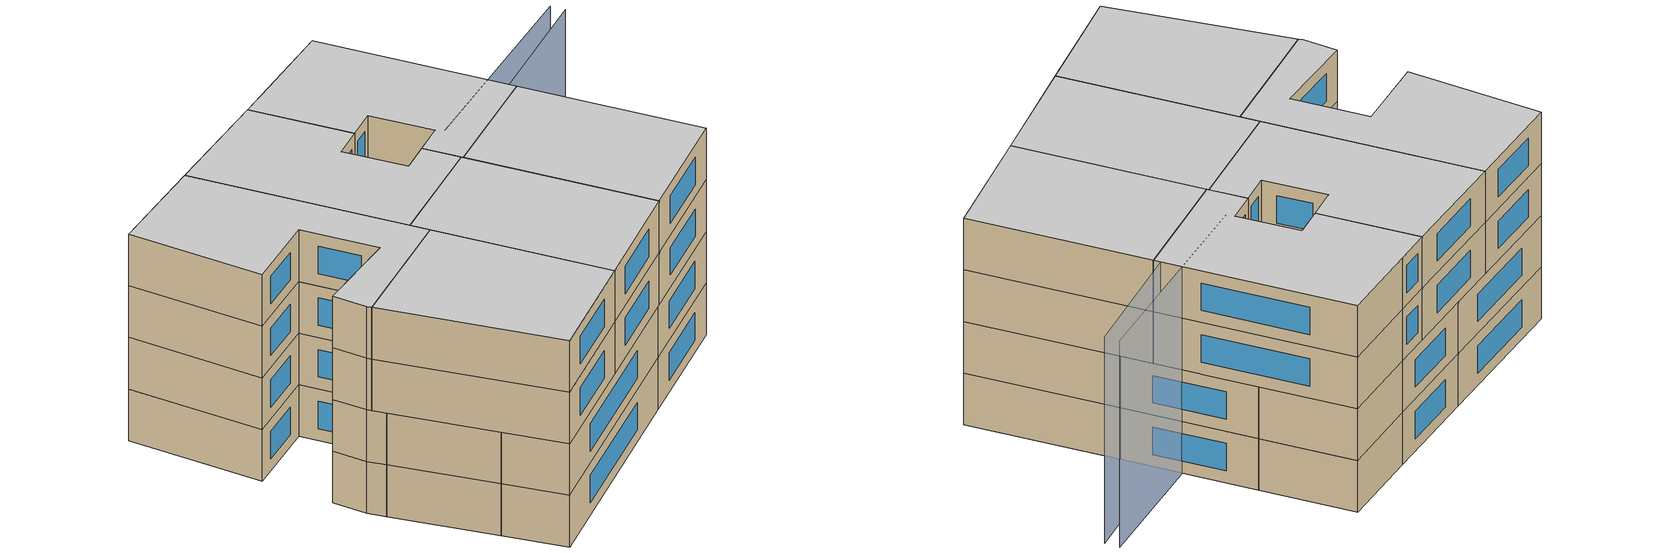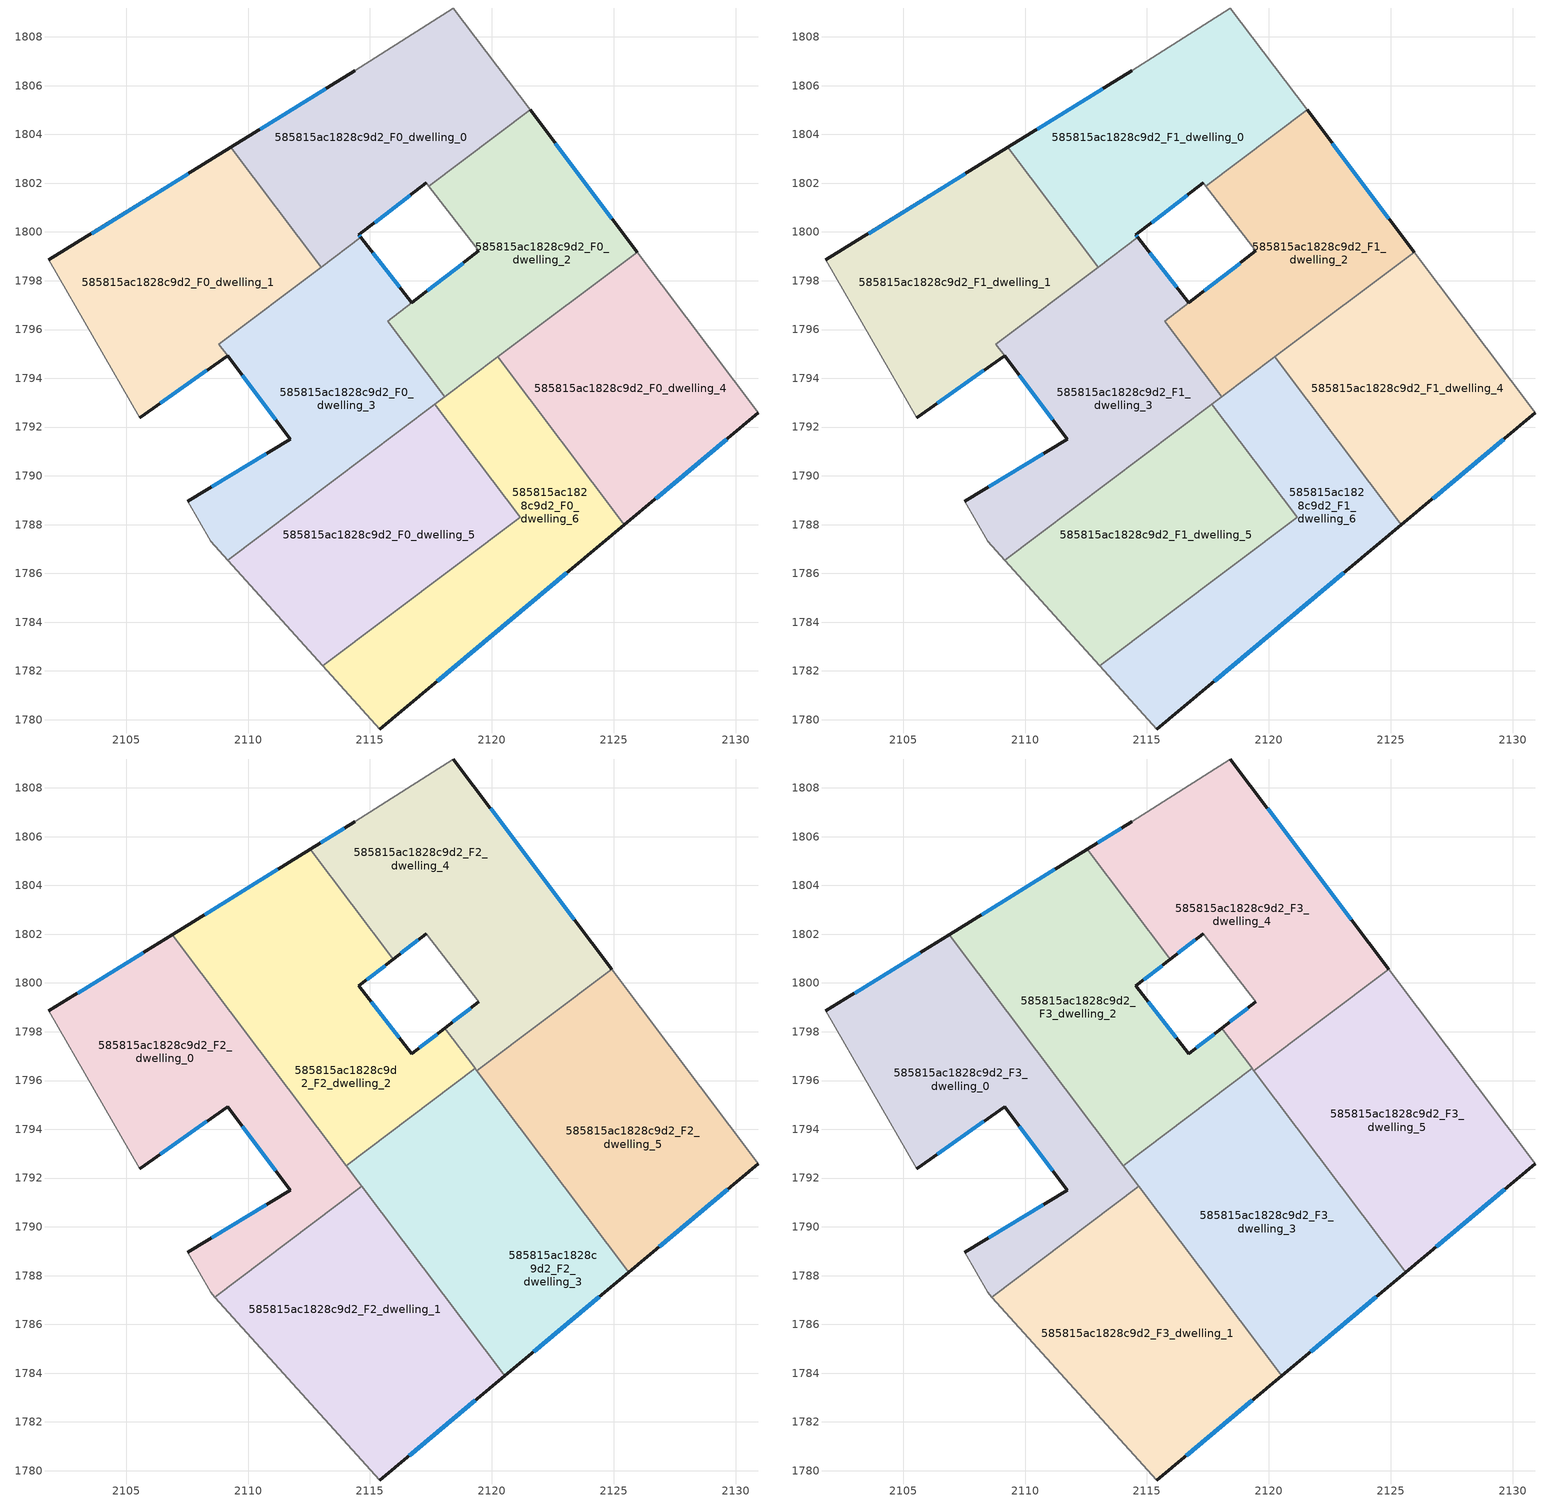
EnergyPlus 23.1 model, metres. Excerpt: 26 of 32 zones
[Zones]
585815ac1828c9d2_F0_dwelling_0
 floor ground (EU_floor_Construction): 2118.42,1809.18 2121.56,1805 2117.41,1801.88 2117.31,1802.01 2114.54,1799.88 2114.62,1799.78 2113,1798.56 2109.3,1803.47 2114.38,1806.61 z0
 wall outside (EU_wall_Construction): 2114.62,1799.78 2114.54,1799.88 2117.31,1802.01 / 2114.38,1806.61 2109.3,1803.47 z0:3
 wall adiabatic (EU_wall_Construction): 2121.56,1805 2118.42,1809.18 2114.38,1806.61 / 2117.31,1802.01 2117.41,1801.88 z0:3
 wall to 585815ac1828c9d2_F0_dwelling_2 (EU_wall_Construction): 2117.41,1801.88 2121.56,1805 z0:3
 wall to 585815ac1828c9d2_F0_dwelling_3 (EU_wall_Construction): 2113,1798.56 2114.62,1799.78 z0:3
 wall to 585815ac1828c9d2_F0_dwelling_1 (EU_wall_Construction): 2109.3,1803.47 2113,1798.56 z0:3
 window (EU_Window_Construction): 2115.19,1800.38 2116.66,1801.51 / 2114.6,1799.8 2114.56,1799.86 / 2113.19,1805.88 2110.49,1804.21 z0.7:2.3
585815ac1828c9d2_F0_dwelling_1
 floor ground (EU_floor_Construction): 2109.3,1803.47 2113,1798.56 2108.81,1795.4 2109.17,1794.92 2105.55,1792.38 2101.83,1798.85 z0
 wall outside (EU_wall_Construction): 2109.3,1803.47 2101.83,1798.85 / 2105.55,1792.38 2109.17,1794.92 z0:3
 wall adiabatic (EU_wall_Construction): 2101.83,1798.85 2105.55,1792.38 z0:3
 wall to 585815ac1828c9d2_F0_dwelling_3 (EU_wall_Construction): 2109.17,1794.92 2108.81,1795.4 / 2108.81,1795.41 2113,1798.56 z0:3
 window (EU_Window_Construction): 2107.55,1802.39 2103.59,1799.94 / 2106.4,1792.97 2108.32,1794.32 z0.7:2.3
585815ac1828c9d2_F0_dwelling_2
 floor ground (EU_floor_Construction): 2121.56,1805 2125.95,1799.18 2118.06,1793.24 2115.72,1796.34 2119.47,1799.23 2117.41,1801.88 z0
 wall outside (EU_wall_Construction): 2125.95,1799.18 2121.56,1805 / 2119.47,1799.23 2116.7,1797.09 z0:3
 wall adiabatic (EU_wall_Construction): 2117.41,1801.88 2119.47,1799.23 z0:3
 wall to 585815ac1828c9d2_F0_dwelling_4 (EU_wall_Construction): 2120.24,1794.88 2125.95,1799.18 z0:3
 wall to 585815ac1828c9d2_F0_dwelling_3 (EU_wall_Construction): 2116.7,1797.09 2115.72,1796.34 2118.06,1793.24 z0:3
 wall to 585815ac1828c9d2_F0_dwelling_6 (EU_wall_Construction): 2118.06,1793.23 2120.24,1794.88 z0:3
 window (EU_Window_Construction): 2124.92,1800.54 2122.59,1803.64 / 2118.82,1798.72 2117.35,1797.59 z0.7:2.3
585815ac1828c9d2_F0_dwelling_3
 floor ground (EU_floor_Construction): 2116.7,1797.09 2115.72,1796.34 2118.06,1793.24 2109.16,1786.54 2108.47,1787.31 2107.52,1788.96 2111.73,1791.5 2108.81,1795.4 2114.62,1799.78 z0
 wall outside (EU_wall_Construction): 2116.7,1797.09 2114.62,1799.78 / 2109.17,1794.92 2111.73,1791.5 2107.52,1788.96 z0:3
 wall adiabatic (EU_wall_Construction): 2107.52,1788.96 2108.47,1787.31 2109.16,1786.54 z0:3
 wall to 585815ac1828c9d2_F0_dwelling_5 (EU_wall_Construction): 2109.16,1786.54 2117.66,1792.94 z0:3
 wall to 585815ac1828c9d2_F0_dwelling_6 (EU_wall_Construction): 2117.66,1792.94 2118.06,1793.23 z0:3
 window (EU_Window_Construction): 2110.74,1790.9 2108.51,1789.55 / 2116.21,1797.72 2115.11,1799.15 / 2109.77,1794.12 2111.13,1792.3 z0.7:2.3
585815ac1828c9d2_F0_dwelling_4
 floor ground (EU_floor_Construction): 2125.95,1799.18 2130.91,1792.58 2125.43,1787.99 2120.24,1794.88 z0
 wall outside (EU_wall_Construction): 2125.43,1787.99 2130.91,1792.58 z0:3
 wall to 585815ac1828c9d2_F0_dwelling_6 (EU_wall_Construction): 2120.24,1794.88 2125.43,1787.99 z0:3
 wall adiabatic (EU_wall_Construction): 2130.91,1792.58 2125.95,1799.18 z0:3
 window (EU_Window_Construction): 2126.71,1789.07 2129.63,1791.5 z0.7:2.3
585815ac1828c9d2_F0_dwelling_5
 floor ground (EU_floor_Construction): 2117.66,1792.94 2121.15,1788.29 2113.07,1782.21 2109.16,1786.54 z0
 wall to 585815ac1828c9d2_F0_dwelling_6 (EU_wall_Construction): 2113.07,1782.21 2121.15,1788.29 2117.66,1792.94 z0:3
 wall adiabatic (EU_wall_Construction): 2109.16,1786.54 2113.07,1782.21 z0:3
585815ac1828c9d2_F0_dwelling_6
 floor ground (EU_floor_Construction): 2120.24,1794.88 2125.43,1787.99 2115.41,1779.62 2113.07,1782.21 2121.15,1788.29 2117.66,1792.94 z0
 wall outside (EU_wall_Construction): 2115.41,1779.62 2125.43,1787.99 z0:3
 wall adiabatic (EU_wall_Construction): 2113.07,1782.21 2115.41,1779.62 z0:3
 window (EU_Window_Construction): 2117.76,1781.59 2123.07,1786.03 z0.7:2.3
585815ac1828c9d2_F1_dwelling_0
 floor to 585815ac1828c9d2_F0_dwelling_0 (EU_floor_Construction): 2118.42,1809.18 2121.56,1805 2117.41,1801.88 2117.31,1802.01 2114.54,1799.88 2114.62,1799.78 2113,1798.56 2109.3,1803.47 2114.38,1806.61 z3
 wall outside (EU_wall_Construction): 2114.62,1799.78 2114.54,1799.88 2117.31,1802.01 / 2114.38,1806.61 2109.3,1803.47 z3:6
 wall adiabatic (EU_wall_Construction): 2121.56,1805 2118.42,1809.18 2114.38,1806.61 / 2117.31,1802.01 2117.41,1801.88 z3:6
 wall to 585815ac1828c9d2_F1_dwelling_2 (EU_wall_Construction): 2117.41,1801.88 2121.56,1805 z3:6
 wall to 585815ac1828c9d2_F1_dwelling_3 (EU_wall_Construction): 2113,1798.56 2114.62,1799.78 z3:6
 wall to 585815ac1828c9d2_F1_dwelling_1 (EU_wall_Construction): 2109.3,1803.47 2113,1798.56 z3:6
 window (EU_Window_Construction): 2115.19,1800.38 2116.66,1801.51 / 2114.6,1799.8 2114.56,1799.86 / 2113.19,1805.88 2110.49,1804.21 z3.7:5.3
585815ac1828c9d2_F1_dwelling_1
 floor to 585815ac1828c9d2_F0_dwelling_1 (EU_floor_Construction): 2109.3,1803.47 2113,1798.56 2108.81,1795.4 2109.17,1794.92 2105.55,1792.38 2101.83,1798.85 z3
 wall outside (EU_wall_Construction): 2109.3,1803.47 2101.83,1798.85 / 2105.55,1792.38 2109.17,1794.92 z3:6
 wall adiabatic (EU_wall_Construction): 2101.83,1798.85 2105.55,1792.38 z3:6
 wall to 585815ac1828c9d2_F1_dwelling_3 (EU_wall_Construction): 2109.17,1794.92 2108.81,1795.4 / 2108.81,1795.41 2113,1798.56 z3:6
 window (EU_Window_Construction): 2107.55,1802.39 2103.59,1799.94 / 2106.4,1792.97 2108.32,1794.32 z3.7:5.3
585815ac1828c9d2_F1_dwelling_2
 floor to 585815ac1828c9d2_F0_dwelling_2 (EU_floor_Construction): 2121.56,1805 2125.95,1799.18 2118.06,1793.24 2115.72,1796.34 2119.47,1799.23 2117.41,1801.88 z3
 wall outside (EU_wall_Construction): 2125.95,1799.18 2121.56,1805 / 2119.47,1799.23 2116.7,1797.09 z3:6
 wall adiabatic (EU_wall_Construction): 2117.41,1801.88 2119.47,1799.23 z3:6
 wall to 585815ac1828c9d2_F1_dwelling_4 (EU_wall_Construction): 2120.24,1794.88 2125.95,1799.18 z3:6
 wall to 585815ac1828c9d2_F1_dwelling_3 (EU_wall_Construction): 2116.7,1797.09 2115.72,1796.34 2118.06,1793.24 z3:6
 wall to 585815ac1828c9d2_F1_dwelling_6 (EU_wall_Construction): 2118.06,1793.23 2120.24,1794.88 z3:6
 window (EU_Window_Construction): 2124.92,1800.54 2122.59,1803.64 / 2118.82,1798.72 2117.35,1797.59 z3.7:5.3
585815ac1828c9d2_F1_dwelling_3
 floor to 585815ac1828c9d2_F0_dwelling_3 (EU_floor_Construction): 2116.7,1797.09 2115.72,1796.34 2118.06,1793.24 2109.16,1786.54 2108.47,1787.31 2107.52,1788.96 2111.73,1791.5 2108.81,1795.41 2114.62,1799.78 z3
 wall outside (EU_wall_Construction): 2116.7,1797.09 2114.62,1799.78 / 2109.17,1794.92 2111.73,1791.5 2107.52,1788.96 z3:6
 wall adiabatic (EU_wall_Construction): 2107.52,1788.96 2108.47,1787.31 2109.16,1786.54 z3:6
 wall to 585815ac1828c9d2_F1_dwelling_5 (EU_wall_Construction): 2109.16,1786.54 2117.66,1792.94 z3:6
 wall to 585815ac1828c9d2_F1_dwelling_6 (EU_wall_Construction): 2117.66,1792.94 2118.06,1793.23 z3:6
 window (EU_Window_Construction): 2110.74,1790.9 2108.51,1789.55 / 2116.21,1797.72 2115.11,1799.15 / 2109.77,1794.12 2111.13,1792.3 z3.7:5.3
585815ac1828c9d2_F1_dwelling_4
 floor to 585815ac1828c9d2_F0_dwelling_4 (EU_floor_Construction): 2125.95,1799.18 2130.91,1792.58 2125.43,1787.99 2120.24,1794.88 z3
 wall outside (EU_wall_Construction): 2125.43,1787.99 2130.91,1792.58 z3:6
 wall to 585815ac1828c9d2_F1_dwelling_6 (EU_wall_Construction): 2120.24,1794.88 2125.43,1787.99 z3:6
 wall adiabatic (EU_wall_Construction): 2130.91,1792.58 2125.95,1799.18 z3:6
 window (EU_Window_Construction): 2126.71,1789.07 2129.63,1791.5 z3.7:5.3
585815ac1828c9d2_F1_dwelling_5
 floor to 585815ac1828c9d2_F0_dwelling_5 (EU_floor_Construction): 2117.66,1792.94 2121.15,1788.29 2113.07,1782.21 2109.16,1786.54 z3
 wall to 585815ac1828c9d2_F1_dwelling_6 (EU_wall_Construction): 2113.07,1782.21 2121.15,1788.29 2117.66,1792.94 z3:6
 wall adiabatic (EU_wall_Construction): 2109.16,1786.54 2113.07,1782.21 z3:6
585815ac1828c9d2_F1_dwelling_6
 floor to 585815ac1828c9d2_F0_dwelling_6 (EU_floor_Construction): 2120.24,1794.88 2125.43,1787.99 2115.41,1779.62 2113.07,1782.21 2121.15,1788.29 2117.66,1792.94 z3
 wall outside (EU_wall_Construction): 2115.41,1779.62 2125.43,1787.99 z3:6
 wall adiabatic (EU_wall_Construction): 2113.07,1782.21 2115.41,1779.62 z3:6
 window (EU_Window_Construction): 2117.76,1781.59 2123.07,1786.03 z3.7:5.3
585815ac1828c9d2_F2_dwelling_0
 floor to 585815ac1828c9d2_F1_dwelling_1 (EU_floor_Construction): 2106.9,1801.98 2110.75,1796.87 2108.81,1795.4 2109.17,1794.92 2105.55,1792.38 2101.83,1798.85 z6
 floor to 585815ac1828c9d2_F1_dwelling_3 (EU_floor_Construction): 2110.75,1796.87 2114.67,1791.66 2108.64,1787.12 2108.47,1787.31 2107.52,1788.96 2111.73,1791.5 2108.81,1795.41 z6
 wall outside (EU_wall_Construction): 2106.9,1801.98 2101.83,1798.85 / 2105.55,1792.38 2109.17,1794.92 2111.73,1791.5 2107.52,1788.96 z6:9
 wall to 585815ac1828c9d2_F2_dwelling_1 (EU_wall_Construction): 2108.64,1787.12 2114.67,1791.66 z6:9
 wall adiabatic (EU_wall_Construction): 2107.52,1788.96 2108.47,1787.31 2108.64,1787.12 / 2101.83,1798.85 2105.55,1792.38 z6:9
 wall to 585815ac1828c9d2_F2_dwelling_2 (EU_wall_Construction): 2114.03,1792.51 2106.9,1801.98 z6:9
 wall to 585815ac1828c9d2_F2_dwelling_3 (EU_wall_Construction): 2114.67,1791.66 2114.03,1792.51 z6:9
 window (EU_Window_Construction): 2105.71,1801.25 2103.02,1799.59 / 2110.74,1790.9 2108.51,1789.55 / 2109.77,1794.12 2111.13,1792.3 / 2106.4,1792.97 2108.32,1794.32 z6.7:8.3
585815ac1828c9d2_F2_dwelling_1
 floor to 585815ac1828c9d2_F1_dwelling_5 (EU_floor_Construction): 2115.14,1791.04 2118.63,1786.4 2113.07,1782.21 2109.16,1786.54 z6
 floor to 585815ac1828c9d2_F1_dwelling_6 (EU_floor_Construction): 2118.63,1786.4 2120.52,1783.89 2115.41,1779.62 2113.07,1782.21 z6
 floor to 585815ac1828c9d2_F1_dwelling_3 (EU_floor_Construction): 2114.67,1791.66 2115.14,1791.04 2109.16,1786.54 2108.64,1787.12 z6
 wall outside (EU_wall_Construction): 2115.41,1779.62 2120.52,1783.89 z6:9
 wall adiabatic (EU_wall_Construction): 2108.64,1787.12 2115.41,1779.62 z6:9
 wall to 585815ac1828c9d2_F2_dwelling_3 (EU_wall_Construction): 2120.52,1783.89 2114.67,1791.66 z6:9
 window (EU_Window_Construction): 2116.61,1780.62 2119.32,1782.89 z6.7:8.3
585815ac1828c9d2_F2_dwelling_2
 floor to 585815ac1828c9d2_F1_dwelling_3 (EU_floor_Construction): 2114.62,1799.78 2116.7,1797.09 2115.72,1796.34 2116.95,1794.71 2114.03,1792.51 2110.75,1796.87 z6
 floor to 585815ac1828c9d2_F1_dwelling_0 (EU_floor_Construction): 2112.55,1805.48 2115.95,1800.97 2114.54,1799.88 2114.62,1799.78 2113,1798.56 2109.3,1803.47 z6
 floor to 585815ac1828c9d2_F1_dwelling_1 (EU_floor_Construction): 2109.3,1803.47 2113,1798.56 2110.75,1796.87 2106.9,1801.98 z6
 floor to 585815ac1828c9d2_F1_dwelling_2 (EU_floor_Construction): 2118.07,1798.15 2119.32,1796.49 2116.95,1794.71 2115.72,1796.34 z6
 wall outside (EU_wall_Construction): 2118.07,1798.15 2116.7,1797.09 2114.54,1799.88 2115.95,1800.97 / 2112.55,1805.48 2106.9,1801.98 z6:9
 wall to 585815ac1828c9d2_F2_dwelling_3 (EU_wall_Construction): 2114.03,1792.51 2119.32,1796.49 z6:9
 wall to 585815ac1828c9d2_F2_dwelling_4 (EU_wall_Construction): 2115.95,1800.97 2112.55,1805.48 / 2119.32,1796.49 2118.07,1798.15 z6:9
 window (EU_Window_Construction): 2117.75,1797.9 2117.02,1797.34 / 2111.22,1804.66 2108.22,1802.81 / 2114.87,1800.14 2115.62,1800.71 / 2116.2,1797.75 2115.05,1799.23 z6.7:8.3
585815ac1828c9d2_F2_dwelling_3
 floor to 585815ac1828c9d2_F1_dwelling_6 (EU_floor_Construction): 2120.24,1794.88 2125.43,1787.99 2120.52,1783.89 2118.63,1786.4 2121.15,1788.29 2117.66,1792.94 z6
 floor to 585815ac1828c9d2_F1_dwelling_5 (EU_floor_Construction): 2117.66,1792.94 2121.15,1788.29 2118.63,1786.4 2115.14,1791.04 z6
 floor to 585815ac1828c9d2_F1_dwelling_4 (EU_floor_Construction): 2120.43,1795.02 2125.6,1788.14 2125.43,1787.99 2120.24,1794.88 z6
 floor to 585815ac1828c9d2_F1_dwelling_3 (EU_floor_Construction): 2116.95,1794.71 2118.06,1793.24 2115.14,1791.04 2114.03,1792.51 z6
 floor to 585815ac1828c9d2_F1_dwelling_2 (EU_floor_Construction): 2119.32,1796.49 2120.43,1795.02 2118.06,1793.24 2116.95,1794.71 z6
 wall outside (EU_wall_Construction): 2120.52,1783.89 2125.6,1788.14 z6:9
 wall to 585815ac1828c9d2_F2_dwelling_5 (EU_wall_Construction): 2125.6,1788.14 2119.38,1796.41 z6:9
 wall to 585815ac1828c9d2_F2_dwelling_4 (EU_wall_Construction): 2119.38,1796.41 2119.32,1796.49 z6:9
 window (EU_Window_Construction): 2121.71,1784.89 2124.41,1787.14 z6.7:8.3
585815ac1828c9d2_F2_dwelling_4
 floor to 585815ac1828c9d2_F1_dwelling_0 (EU_floor_Construction): 2118.42,1809.18 2121.56,1805 2117.41,1801.88 2117.31,1802.01 2115.95,1800.97 2112.55,1805.48 2114.38,1806.61 z6
 floor to 585815ac1828c9d2_F1_dwelling_2 (EU_floor_Construction): 2121.56,1805 2124.9,1800.57 2119.38,1796.41 2118.07,1798.15 2119.47,1799.23 2117.41,1801.88 z6
 wall outside (EU_wall_Construction): 2119.47,1799.23 2118.07,1798.15 / 2115.95,1800.97 2117.31,1802.01 / 2114.38,1806.61 2112.55,1805.48 / 2124.9,1800.57 2118.42,1809.18 z6:9
 wall adiabatic (EU_wall_Construction): 2117.31,1802.01 2119.47,1799.23 / 2118.42,1809.18 2114.38,1806.61 z6:9
 wall to 585815ac1828c9d2_F2_dwelling_5 (EU_wall_Construction): 2119.38,1796.41 2124.9,1800.57 z6:9
 window (EU_Window_Construction): 2119.14,1798.97 2118.4,1798.4 / 2116.27,1801.21 2116.99,1801.77 / 2113.95,1806.35 2112.98,1805.75 / 2123.38,1802.59 2119.94,1807.16 z6.7:8.3
585815ac1828c9d2_F2_dwelling_5
 floor to 585815ac1828c9d2_F1_dwelling_2 (EU_floor_Construction): 2124.9,1800.57 2125.95,1799.18 2120.43,1795.02 2119.38,1796.41 z6
 floor to 585815ac1828c9d2_F1_dwelling_4 (EU_floor_Construction): 2125.95,1799.18 2130.91,1792.58 2125.6,1788.14 2120.43,1795.02 z6
 wall outside (EU_wall_Construction): 2125.6,1788.14 2130.91,1792.58 z6:9
 wall adiabatic (EU_wall_Construction): 2130.91,1792.58 2124.9,1800.57 z6:9
 window (EU_Window_Construction): 2126.85,1789.18 2129.67,1791.54 z6.7:8.3
585815ac1828c9d2_F3_dwelling_0
 floor to 585815ac1828c9d2_F2_dwelling_0 (EU_floor_Construction): 2106.9,1801.98 2114.67,1791.66 2108.64,1787.12 2108.47,1787.31 2107.52,1788.96 2111.73,1791.5 2109.17,1794.92 2105.55,1792.38 2101.83,1798.85 z9
 wall outside (EU_wall_Construction): 2106.9,1801.98 2101.83,1798.85 / 2105.55,1792.38 2109.17,1794.92 2111.73,1791.5 2107.52,1788.96 z9:12
 wall to 585815ac1828c9d2_F3_dwelling_1 (EU_wall_Construction): 2108.64,1787.12 2114.67,1791.66 z9:12
 wall adiabatic (EU_wall_Construction): 2107.52,1788.96 2108.47,1787.31 2108.64,1787.12 / 2101.83,1798.85 2105.55,1792.38 z9:12
 wall to 585815ac1828c9d2_F3_dwelling_2 (EU_wall_Construction): 2114.03,1792.51 2106.9,1801.98 z9:12
 wall to 585815ac1828c9d2_F3_dwelling_3 (EU_wall_Construction): 2114.67,1791.66 2114.03,1792.51 z9:12
 window (EU_Window_Construction): 2105.71,1801.25 2103.02,1799.59 / 2110.74,1790.9 2108.51,1789.55 / 2109.77,1794.12 2111.13,1792.3 / 2106.4,1792.97 2108.32,1794.32 z9.7:11.3
 ceiling to 585815ac1828c9d2_F4_dwelling_0 (EU_floor_Construction): 2114.67,1791.66 2106.9,1801.98 2101.83,1798.85 2105.55,1792.38 2109.17,1794.92 2111.73,1791.5 2107.52,1788.96 2108.47,1787.31 2108.64,1787.12 z12
585815ac1828c9d2_F3_dwelling_1
 floor to 585815ac1828c9d2_F2_dwelling_1 (EU_floor_Construction): 2114.67,1791.66 2120.52,1783.89 2115.41,1779.62 2108.64,1787.12 z9
 wall outside (EU_wall_Construction): 2115.41,1779.62 2120.52,1783.89 z9:12
 wall adiabatic (EU_wall_Construction): 2108.64,1787.12 2115.41,1779.62 z9:12
 wall to 585815ac1828c9d2_F3_dwelling_3 (EU_wall_Construction): 2120.52,1783.89 2114.67,1791.66 z9:12
 window (EU_Window_Construction): 2116.61,1780.62 2119.32,1782.89 z9.7:11.3
 ceiling to 585815ac1828c9d2_F4_dwelling_1 (EU_floor_Construction): 2120.52,1783.89 2114.67,1791.66 2108.64,1787.12 2115.41,1779.62 z12
585815ac1828c9d2_F3_dwelling_2
 floor to 585815ac1828c9d2_F2_dwelling_2 (EU_floor_Construction): 2115.95,1800.97 2114.54,1799.88 2116.7,1797.09 2118.07,1798.15 2119.32,1796.49 2114.03,1792.51 2106.9,1801.98 2112.55,1805.48 z9
 wall outside (EU_wall_Construction): 2118.07,1798.15 2116.7,1797.09 2114.54,1799.88 2115.95,1800.97 / 2112.55,1805.48 2106.9,1801.98 z9:12
 wall to 585815ac1828c9d2_F3_dwelling_3 (EU_wall_Construction): 2114.03,1792.51 2119.32,1796.49 z9:12
 wall to 585815ac1828c9d2_F3_dwelling_4 (EU_wall_Construction): 2115.95,1800.97 2112.55,1805.48 / 2119.32,1796.49 2118.07,1798.15 z9:12
 window (EU_Window_Construction): 2117.75,1797.9 2117.02,1797.34 / 2111.22,1804.66 2108.22,1802.81 / 2114.87,1800.14 2115.62,1800.71 / 2116.2,1797.75 2115.05,1799.23 z9.7:11.3
 ceiling to 585815ac1828c9d2_F4_dwelling_2 (EU_floor_Construction): 2119.32,1796.49 2118.07,1798.15 2116.7,1797.09 2114.54,1799.88 2115.95,1800.97 2112.55,1805.48 2106.9,1801.98 2114.03,1792.51 z12
585815ac1828c9d2_F3_dwelling_3
 floor to 585815ac1828c9d2_F2_dwelling_3 (EU_floor_Construction): 2119.32,1796.49 2125.6,1788.14 2120.52,1783.89 2114.03,1792.51 z9
 wall outside (EU_wall_Construction): 2120.52,1783.89 2125.6,1788.14 z9:12
 wall to 585815ac1828c9d2_F3_dwelling_5 (EU_wall_Construction): 2125.6,1788.14 2119.38,1796.41 z9:12
 wall to 585815ac1828c9d2_F3_dwelling_4 (EU_wall_Construction): 2119.38,1796.41 2119.32,1796.49 z9:12
 window (EU_Window_Construction): 2121.71,1784.89 2124.41,1787.14 z9.7:11.3
 ceiling to 585815ac1828c9d2_F4_dwelling_3 (EU_floor_Construction): 2125.6,1788.14 2119.32,1796.49 2114.03,1792.51 2120.52,1783.89 z12
585815ac1828c9d2_F3_dwelling_4
 floor to 585815ac1828c9d2_F2_dwelling_4 (EU_floor_Construction): 2118.42,1809.18 2124.9,1800.57 2119.38,1796.41 2118.07,1798.15 2119.47,1799.23 2117.31,1802.01 2115.95,1800.97 2112.55,1805.48 2114.38,1806.61 z9
 wall outside (EU_wall_Construction): 2119.47,1799.23 2118.07,1798.15 / 2115.95,1800.97 2117.31,1802.01 / 2114.38,1806.61 2112.55,1805.48 / 2124.9,1800.57 2118.42,1809.18 z9:12
 wall adiabatic (EU_wall_Construction): 2117.31,1802.01 2119.47,1799.23 / 2118.42,1809.18 2114.38,1806.61 z9:12
 wall to 585815ac1828c9d2_F3_dwelling_5 (EU_wall_Construction): 2119.38,1796.41 2124.9,1800.57 z9:12
 window (EU_Window_Construction): 2119.14,1798.97 2118.4,1798.4 / 2116.27,1801.21 2116.99,1801.77 / 2113.95,1806.35 2112.98,1805.75 / 2123.38,1802.59 2119.94,1807.16 z9.7:11.3
 ceiling to 585815ac1828c9d2_F4_dwelling_4 (EU_floor_Construction): 2124.9,1800.57 2118.42,1809.18 2114.38,1806.61 2112.55,1805.48 2115.95,1800.97 2117.31,1802.01 2119.47,1799.23 2118.07,1798.15 2119.38,1796.41 z12
585815ac1828c9d2_F3_dwelling_5
 floor to 585815ac1828c9d2_F2_dwelling_5 (EU_floor_Construction): 2124.9,1800.57 2130.91,1792.58 2125.6,1788.14 2119.38,1796.41 z9
 wall outside (EU_wall_Construction): 2125.6,1788.14 2130.91,1792.58 z9:12
 wall adiabatic (EU_wall_Construction): 2130.91,1792.58 2124.9,1800.57 z9:12
 window (EU_Window_Construction): 2126.85,1789.18 2129.67,1791.54 z9.7:11.3
 ceiling to 585815ac1828c9d2_F4_dwelling_5 (EU_floor_Construction): 2130.91,1792.58 2124.9,1800.57 2119.38,1796.41 2125.6,1788.14 z12
shading: 2130,1805.92 2119.71,1798.85 / 2130.92,1792.58 2124.67,1800.88 / 2124.67,1800.88 2130.47,1805.25 z0:12
[Building]
EU S2 Campaign: North Axis=0; Terrain=City; Solar Distribution=FullExterior
[Site:Location]
Budapest.Ferenc.Liszt.Intl.AP: Latitude=47.437; Longitude=19.256; Time Zone=1; Elevation=185
[SizingPeriod:WeatherFileDays]
AnnualSizingPeriod: Begin Month=1; Begin Day of Month=1; End Month=12; End Day of Month=31; Day of Week for Start Day=Monday; Use Weather File Daylight Saving Period=No; Use Weather File Rain and Snow Indicators=No
[MATERIAL]
EU_InternalMass_Material: Roughness=MediumRough; Thickness=0.1; Conductivity=1; Density=1800; Specific Heat=900; Thermal Absorptance=0.9; Solar Absorptance=0.7; Visible Absorptance=0.7
[MATERIAL:NOMASS] Roughness=MediumRough; Thermal Absorptance=0.9; Solar Absorptance=0.7; Visible Absorptance=0.7
Name | Thermal Resistance
EU_wall_NoMass | 0.832559
EU_floor_NoMass | 0.872794
[WINDOWMATERIAL:SIMPLEGLAZINGSYSTEM]
EU_Window_SimpleGlazing: UFactor=2.79869; Solar Heat Gain Coefficient=0.75; Visible Transmittance=0.75
[CONSTRUCTION]
EU_wall_Construction: EU_wall_NoMass
EU_floor_Construction: EU_floor_NoMass
EU_Window_Construction: EU_Window_SimpleGlazing
EU_InternalMass_Construction: EU_InternalMass_Material
[ZONE] Type=1; Multiplier=1; Ceiling Height=autocalculate; Floor Area=autocalculate; Part of Total Floor Area=Yes
Name | Volume
585815ac1828c9d2_F0_dwelling_0; 585815ac1828c9d2_F1_dwelling_0 | 180.838
585815ac1828c9d2_F2_dwelling_0; 585815ac1828c9d2_F3_dwelling_0 | 210.957
585815ac1828c9d2_F0_dwelling_1; 585815ac1828c9d2_F1_dwelling_1 | 187.826
585815ac1828c9d2_F2_dwelling_1; 585815ac1828c9d2_F3_dwelling_1 | 210.962
585815ac1828c9d2_F0_dwelling_2; 585815ac1828c9d2_F1_dwelling_2 | 168.416
585815ac1828c9d2_F2_dwelling_2; 585815ac1828c9d2_F3_dwelling_2 | 210.946
585815ac1828c9d2_F0_dwelling_3 | 186.223
585815ac1828c9d2_F1_dwelling_3 | 186.187
585815ac1828c9d2_F2_dwelling_3; 585815ac1828c9d2_F3_dwelling_3 | 210.98
585815ac1828c9d2_F0_dwelling_4; 585815ac1828c9d2_F1_dwelling_4 | 180.811
585815ac1828c9d2_F2_dwelling_4; 585815ac1828c9d2_F3_dwelling_4 | 210.958
585815ac1828c9d2_F0_dwelling_5; 585815ac1828c9d2_F1_dwelling_5 | 180.82
585815ac1828c9d2_F2_dwelling_5; 585815ac1828c9d2_F3_dwelling_5 | 210.976
585815ac1828c9d2_F0_dwelling_6; 585815ac1828c9d2_F1_dwelling_6 | 180.823
[INTERNALMASS] Construction=EU_InternalMass_Construction
Name | Zone or ZoneList | Surface Area
585815ac1828c9d2_F0_dwelling_0_EU_InternalMass | 585815ac1828c9d2_F0_dwelling_0 | 60.2783
585815ac1828c9d2_F0_dwelling_1_EU_InternalMass | 585815ac1828c9d2_F0_dwelling_1 | 62.6076
585815ac1828c9d2_F0_dwelling_2_EU_InternalMass | 585815ac1828c9d2_F0_dwelling_2 | 56.1399
585815ac1828c9d2_F0_dwelling_3_EU_InternalMass | 585815ac1828c9d2_F0_dwelling_3 | 62.0742
585815ac1828c9d2_F0_dwelling_4_EU_InternalMass | 585815ac1828c9d2_F0_dwelling_4 | 60.2707
585815ac1828c9d2_F0_dwelling_5_EU_InternalMass | 585815ac1828c9d2_F0_dwelling_5 | 60.274
585815ac1828c9d2_F0_dwelling_6_EU_InternalMass | 585815ac1828c9d2_F0_dwelling_6 | 60.2742
585815ac1828c9d2_F1_dwelling_0_EU_InternalMass | 585815ac1828c9d2_F1_dwelling_0 | 60.2783
585815ac1828c9d2_F1_dwelling_1_EU_InternalMass | 585815ac1828c9d2_F1_dwelling_1 | 62.6076
585815ac1828c9d2_F1_dwelling_2_EU_InternalMass | 585815ac1828c9d2_F1_dwelling_2 | 56.1399
585815ac1828c9d2_F1_dwelling_3_EU_InternalMass | 585815ac1828c9d2_F1_dwelling_3 | 62.0742
585815ac1828c9d2_F1_dwelling_4_EU_InternalMass | 585815ac1828c9d2_F1_dwelling_4 | 60.2707
585815ac1828c9d2_F1_dwelling_5_EU_InternalMass | 585815ac1828c9d2_F1_dwelling_5 | 60.274
585815ac1828c9d2_F1_dwelling_6_EU_InternalMass | 585815ac1828c9d2_F1_dwelling_6 | 60.2742
585815ac1828c9d2_F2_dwelling_0_EU_InternalMass | 585815ac1828c9d2_F2_dwelling_0 | 70.3191
585815ac1828c9d2_F2_dwelling_1_EU_InternalMass | 585815ac1828c9d2_F2_dwelling_1 | 70.3209
585815ac1828c9d2_F2_dwelling_2_EU_InternalMass | 585815ac1828c9d2_F2_dwelling_2 | 70.3152
585815ac1828c9d2_F2_dwelling_3_EU_InternalMass | 585815ac1828c9d2_F2_dwelling_3 | 70.3269
585815ac1828c9d2_F2_dwelling_4_EU_InternalMass | 585815ac1828c9d2_F2_dwelling_4 | 70.3196
585815ac1828c9d2_F2_dwelling_5_EU_InternalMass | 585815ac1828c9d2_F2_dwelling_5 | 70.3252
585815ac1828c9d2_F3_dwelling_0_EU_InternalMass | 585815ac1828c9d2_F3_dwelling_0 | 70.3191
585815ac1828c9d2_F3_dwelling_1_EU_InternalMass | 585815ac1828c9d2_F3_dwelling_1 | 70.3209
585815ac1828c9d2_F3_dwelling_2_EU_InternalMass | 585815ac1828c9d2_F3_dwelling_2 | 70.3152
585815ac1828c9d2_F3_dwelling_3_EU_InternalMass | 585815ac1828c9d2_F3_dwelling_3 | 70.3269
585815ac1828c9d2_F3_dwelling_4_EU_InternalMass | 585815ac1828c9d2_F3_dwelling_4 | 70.3196
585815ac1828c9d2_F3_dwelling_5_EU_InternalMass | 585815ac1828c9d2_F3_dwelling_5 | 70.3252
[OTHEREQUIPMENT] Fuel Type=Electricity; Design Level Calculation Method=Watts/Area; Power per Zone Floor Area=1; Fraction Latent=0; Fraction Radiant=0; Fraction Lost=0; Carbon Dioxide Generation Rate=0; EndUse Subcategory=EU_Step8_InternalGains
Name | Zone or ZoneList or Space or SpaceList | Schedule
EU_Step8_InternalGain_585815ac1828c9d2_F0_dwelling_0_f000 | 585815ac1828c9d2_F0_dwelling_0 | EU_Step8_GainSchedule_585815ac1828c9d2_F0_dwelling_0_f000
EU_Step8_InternalGain_585815ac1828c9d2_F0_dwelling_1_f000 | 585815ac1828c9d2_F0_dwelling_1 | EU_Step8_GainSchedule_585815ac1828c9d2_F0_dwelling_1_f000
EU_Step8_InternalGain_585815ac1828c9d2_F0_dwelling_2_f000 | 585815ac1828c9d2_F0_dwelling_2 | EU_Step8_GainSchedule_585815ac1828c9d2_F0_dwelling_2_f000
EU_Step8_InternalGain_585815ac1828c9d2_F0_dwelling_3_f000 | 585815ac1828c9d2_F0_dwelling_3 | EU_Step8_GainSchedule_585815ac1828c9d2_F0_dwelling_3_f000
EU_Step8_InternalGain_585815ac1828c9d2_F0_dwelling_4_f000 | 585815ac1828c9d2_F0_dwelling_4 | EU_Step8_GainSchedule_585815ac1828c9d2_F0_dwelling_4_f000
EU_Step8_InternalGain_585815ac1828c9d2_F0_dwelling_5_f000 | 585815ac1828c9d2_F0_dwelling_5 | EU_Step8_GainSchedule_585815ac1828c9d2_F0_dwelling_5_f000
EU_Step8_InternalGain_585815ac1828c9d2_F0_dwelling_6_f000 | 585815ac1828c9d2_F0_dwelling_6 | EU_Step8_GainSchedule_585815ac1828c9d2_F0_dwelling_6_f000
EU_Step8_InternalGain_585815ac1828c9d2_F1_dwelling_0_f000 | 585815ac1828c9d2_F1_dwelling_0 | EU_Step8_GainSchedule_585815ac1828c9d2_F1_dwelling_0_f000
EU_Step8_InternalGain_585815ac1828c9d2_F1_dwelling_1_f000 | 585815ac1828c9d2_F1_dwelling_1 | EU_Step8_GainSchedule_585815ac1828c9d2_F1_dwelling_1_f000
EU_Step8_InternalGain_585815ac1828c9d2_F1_dwelling_2_f000 | 585815ac1828c9d2_F1_dwelling_2 | EU_Step8_GainSchedule_585815ac1828c9d2_F1_dwelling_2_f000
EU_Step8_InternalGain_585815ac1828c9d2_F1_dwelling_3_f000 | 585815ac1828c9d2_F1_dwelling_3 | EU_Step8_GainSchedule_585815ac1828c9d2_F1_dwelling_3_f000
EU_Step8_InternalGain_585815ac1828c9d2_F1_dwelling_4_f000 | 585815ac1828c9d2_F1_dwelling_4 | EU_Step8_GainSchedule_585815ac1828c9d2_F1_dwelling_4_f000
EU_Step8_InternalGain_585815ac1828c9d2_F1_dwelling_5_f000 | 585815ac1828c9d2_F1_dwelling_5 | EU_Step8_GainSchedule_585815ac1828c9d2_F1_dwelling_5_f000
EU_Step8_InternalGain_585815ac1828c9d2_F1_dwelling_6_f000 | 585815ac1828c9d2_F1_dwelling_6 | EU_Step8_GainSchedule_585815ac1828c9d2_F1_dwelling_6_f000
EU_Step8_InternalGain_585815ac1828c9d2_F2_dwelling_0_f000 | 585815ac1828c9d2_F2_dwelling_0 | EU_Step8_GainSchedule_585815ac1828c9d2_F2_dwelling_0_f000
EU_Step8_InternalGain_585815ac1828c9d2_F2_dwelling_1_f000 | 585815ac1828c9d2_F2_dwelling_1 | EU_Step8_GainSchedule_585815ac1828c9d2_F2_dwelling_1_f000
EU_Step8_InternalGain_585815ac1828c9d2_F2_dwelling_2_f000 | 585815ac1828c9d2_F2_dwelling_2 | EU_Step8_GainSchedule_585815ac1828c9d2_F2_dwelling_2_f000
EU_Step8_InternalGain_585815ac1828c9d2_F2_dwelling_3_f000 | 585815ac1828c9d2_F2_dwelling_3 | EU_Step8_GainSchedule_585815ac1828c9d2_F2_dwelling_3_f000
EU_Step8_InternalGain_585815ac1828c9d2_F2_dwelling_4_f000 | 585815ac1828c9d2_F2_dwelling_4 | EU_Step8_GainSchedule_585815ac1828c9d2_F2_dwelling_4_f000
EU_Step8_InternalGain_585815ac1828c9d2_F2_dwelling_5_f000 | 585815ac1828c9d2_F2_dwelling_5 | EU_Step8_GainSchedule_585815ac1828c9d2_F2_dwelling_5_f000
EU_Step8_InternalGain_585815ac1828c9d2_F3_dwelling_0_f000 | 585815ac1828c9d2_F3_dwelling_0 | EU_Step8_GainSchedule_585815ac1828c9d2_F3_dwelling_0_f000
EU_Step8_InternalGain_585815ac1828c9d2_F3_dwelling_1_f000 | 585815ac1828c9d2_F3_dwelling_1 | EU_Step8_GainSchedule_585815ac1828c9d2_F3_dwelling_1_f000
EU_Step8_InternalGain_585815ac1828c9d2_F3_dwelling_2_f000 | 585815ac1828c9d2_F3_dwelling_2 | EU_Step8_GainSchedule_585815ac1828c9d2_F3_dwelling_2_f000
EU_Step8_InternalGain_585815ac1828c9d2_F3_dwelling_3_f000 | 585815ac1828c9d2_F3_dwelling_3 | EU_Step8_GainSchedule_585815ac1828c9d2_F3_dwelling_3_f000
EU_Step8_InternalGain_585815ac1828c9d2_F3_dwelling_4_f000 | 585815ac1828c9d2_F3_dwelling_4 | EU_Step8_GainSchedule_585815ac1828c9d2_F3_dwelling_4_f000
EU_Step8_InternalGain_585815ac1828c9d2_F3_dwelling_5_f000 | 585815ac1828c9d2_F3_dwelling_5 | EU_Step8_GainSchedule_585815ac1828c9d2_F3_dwelling_5_f000
[ZONEVENTILATION:DESIGNFLOWRATE] Schedule=EU_AlwaysOn; Design Flow Rate Calculation Method=AirChanges/Hour; Air Changes per Hour=0.475469; Ventilation Type=Natural; Fan Pressure Rise=0; Fan Total Efficiency=1; Constant Term Coefficient=1; Temperature Term Coefficient=0; Velocity Term Coefficient=0; Velocity Squared Term Coefficient=0; Minimum Indoor Temperature=-100; Maximum Indoor Temperature=100; Delta Temperature=-100; Minimum Outdoor Temperature=-100; Maximum Outdoor Temperature=100; Maximum Wind Speed=40
Name | Zone or ZoneList or Space or SpaceList
EU_ConstantAir_585815ac1828c9d2_F0_dwelling_0 | 585815ac1828c9d2_F0_dwelling_0
EU_ConstantAir_585815ac1828c9d2_F0_dwelling_1 | 585815ac1828c9d2_F0_dwelling_1
EU_ConstantAir_585815ac1828c9d2_F0_dwelling_2 | 585815ac1828c9d2_F0_dwelling_2
EU_ConstantAir_585815ac1828c9d2_F0_dwelling_3 | 585815ac1828c9d2_F0_dwelling_3
EU_ConstantAir_585815ac1828c9d2_F0_dwelling_4 | 585815ac1828c9d2_F0_dwelling_4
EU_ConstantAir_585815ac1828c9d2_F0_dwelling_5 | 585815ac1828c9d2_F0_dwelling_5
EU_ConstantAir_585815ac1828c9d2_F0_dwelling_6 | 585815ac1828c9d2_F0_dwelling_6
EU_ConstantAir_585815ac1828c9d2_F1_dwelling_0 | 585815ac1828c9d2_F1_dwelling_0
EU_ConstantAir_585815ac1828c9d2_F1_dwelling_1 | 585815ac1828c9d2_F1_dwelling_1
EU_ConstantAir_585815ac1828c9d2_F1_dwelling_2 | 585815ac1828c9d2_F1_dwelling_2
EU_ConstantAir_585815ac1828c9d2_F1_dwelling_3 | 585815ac1828c9d2_F1_dwelling_3
EU_ConstantAir_585815ac1828c9d2_F1_dwelling_4 | 585815ac1828c9d2_F1_dwelling_4
EU_ConstantAir_585815ac1828c9d2_F1_dwelling_5 | 585815ac1828c9d2_F1_dwelling_5
EU_ConstantAir_585815ac1828c9d2_F1_dwelling_6 | 585815ac1828c9d2_F1_dwelling_6
EU_ConstantAir_585815ac1828c9d2_F2_dwelling_0 | 585815ac1828c9d2_F2_dwelling_0
EU_ConstantAir_585815ac1828c9d2_F2_dwelling_1 | 585815ac1828c9d2_F2_dwelling_1
EU_ConstantAir_585815ac1828c9d2_F2_dwelling_2 | 585815ac1828c9d2_F2_dwelling_2
EU_ConstantAir_585815ac1828c9d2_F2_dwelling_3 | 585815ac1828c9d2_F2_dwelling_3
EU_ConstantAir_585815ac1828c9d2_F2_dwelling_4 | 585815ac1828c9d2_F2_dwelling_4
EU_ConstantAir_585815ac1828c9d2_F2_dwelling_5 | 585815ac1828c9d2_F2_dwelling_5
EU_ConstantAir_585815ac1828c9d2_F3_dwelling_0 | 585815ac1828c9d2_F3_dwelling_0
EU_ConstantAir_585815ac1828c9d2_F3_dwelling_1 | 585815ac1828c9d2_F3_dwelling_1
EU_ConstantAir_585815ac1828c9d2_F3_dwelling_2 | 585815ac1828c9d2_F3_dwelling_2
EU_ConstantAir_585815ac1828c9d2_F3_dwelling_3 | 585815ac1828c9d2_F3_dwelling_3
EU_ConstantAir_585815ac1828c9d2_F3_dwelling_4 | 585815ac1828c9d2_F3_dwelling_4
EU_ConstantAir_585815ac1828c9d2_F3_dwelling_5 | 585815ac1828c9d2_F3_dwelling_5
[HVACTEMPLATE:THERMOSTAT] Constant Heating Setpoint=20; Constant Cooling Setpoint=50
EU_HeatOnly_585815ac1828c9d2_F0_dwelling_0; EU_HeatOnly_585815ac1828c9d2_F0_dwelling_1; EU_HeatOnly_585815ac1828c9d2_F0_dwelling_2; EU_HeatOnly_585815ac1828c9d2_F0_dwelling_3; EU_HeatOnly_585815ac1828c9d2_F0_dwelling_4; EU_HeatOnly_585815ac1828c9d2_F0_dwelling_5; EU_HeatOnly_585815ac1828c9d2_F0_dwelling_6; EU_HeatOnly_585815ac1828c9d2_F1_dwelling_0; EU_HeatOnly_585815ac1828c9d2_F1_dwelling_1; EU_HeatOnly_585815ac1828c9d2_F1_dwelling_2; EU_HeatOnly_585815ac1828c9d2_F1_dwelling_3; EU_HeatOnly_585815ac1828c9d2_F1_dwelling_4; EU_HeatOnly_585815ac1828c9d2_F1_dwelling_5; EU_HeatOnly_585815ac1828c9d2_F1_dwelling_6; EU_HeatOnly_585815ac1828c9d2_F2_dwelling_0; EU_HeatOnly_585815ac1828c9d2_F2_dwelling_1; EU_HeatOnly_585815ac1828c9d2_F2_dwelling_2; EU_HeatOnly_585815ac1828c9d2_F2_dwelling_3; EU_HeatOnly_585815ac1828c9d2_F2_dwelling_4; EU_HeatOnly_585815ac1828c9d2_F2_dwelling_5; EU_HeatOnly_585815ac1828c9d2_F3_dwelling_0; EU_HeatOnly_585815ac1828c9d2_F3_dwelling_1; EU_HeatOnly_585815ac1828c9d2_F3_dwelling_2; EU_HeatOnly_585815ac1828c9d2_F3_dwelling_3; EU_HeatOnly_585815ac1828c9d2_F3_dwelling_4; EU_HeatOnly_585815ac1828c9d2_F3_dwelling_5; EU_HeatOnly_585815ac1828c9d2_F4_dwelling_0; EU_HeatOnly_585815ac1828c9d2_F4_dwelling_1; EU_HeatOnly_585815ac1828c9d2_F4_dwelling_2; EU_HeatOnly_585815ac1828c9d2_F4_dwelling_3; EU_HeatOnly_585815ac1828c9d2_F4_dwelling_4; EU_HeatOnly_585815ac1828c9d2_F4_dwelling_5
[HVACTEMPLATE:ZONE:IDEALLOADSAIRSYSTEM] System Availability Schedule=EU_AlwaysOn; Maximum Heating Supply Air Temperature=50; Minimum Cooling Supply Air Temperature=13; Maximum Heating Supply Air Humidity Ratio=0.0156; Minimum Cooling Supply Air Humidity Ratio=0.0077; Heating Limit=NoLimit; Cooling Limit=NoLimit; Heating Availability Schedule=EU_AlwaysOn; Cooling Availability Schedule=EU_CoolingOff; Dehumidification Control Type=ConstantSensibleHeatRatio; Cooling Sensible Heat Ratio=0.7; Dehumidification Setpoint=60; Humidification Control Type=None; Humidification Setpoint=30; Outdoor Air Method=None; Outdoor Air Flow Rate per Person=0.00944; Outdoor Air Flow Rate per Zone Floor Area=0; Outdoor Air Flow Rate per Zone=0; Demand Controlled Ventilation Type=None; Outdoor Air Economizer Type=NoEconomizer; Heat Recovery Type=None; Sensible Heat Recovery Effectiveness=0.7; Latent Heat Recovery Effectiveness=0.65
Name | Template Thermostat
585815ac1828c9d2_F0_dwelling_0 | EU_HeatOnly_585815ac1828c9d2_F0_dwelling_0
585815ac1828c9d2_F0_dwelling_1 | EU_HeatOnly_585815ac1828c9d2_F0_dwelling_1
585815ac1828c9d2_F0_dwelling_2 | EU_HeatOnly_585815ac1828c9d2_F0_dwelling_2
585815ac1828c9d2_F0_dwelling_3 | EU_HeatOnly_585815ac1828c9d2_F0_dwelling_3
585815ac1828c9d2_F0_dwelling_4 | EU_HeatOnly_585815ac1828c9d2_F0_dwelling_4
585815ac1828c9d2_F0_dwelling_5 | EU_HeatOnly_585815ac1828c9d2_F0_dwelling_5
585815ac1828c9d2_F0_dwelling_6 | EU_HeatOnly_585815ac1828c9d2_F0_dwelling_6
585815ac1828c9d2_F1_dwelling_0 | EU_HeatOnly_585815ac1828c9d2_F1_dwelling_0
585815ac1828c9d2_F1_dwelling_1 | EU_HeatOnly_585815ac1828c9d2_F1_dwelling_1
585815ac1828c9d2_F1_dwelling_2 | EU_HeatOnly_585815ac1828c9d2_F1_dwelling_2
585815ac1828c9d2_F1_dwelling_3 | EU_HeatOnly_585815ac1828c9d2_F1_dwelling_3
585815ac1828c9d2_F1_dwelling_4 | EU_HeatOnly_585815ac1828c9d2_F1_dwelling_4
585815ac1828c9d2_F1_dwelling_5 | EU_HeatOnly_585815ac1828c9d2_F1_dwelling_5
585815ac1828c9d2_F1_dwelling_6 | EU_HeatOnly_585815ac1828c9d2_F1_dwelling_6
585815ac1828c9d2_F2_dwelling_0 | EU_HeatOnly_585815ac1828c9d2_F2_dwelling_0
585815ac1828c9d2_F2_dwelling_1 | EU_HeatOnly_585815ac1828c9d2_F2_dwelling_1
585815ac1828c9d2_F2_dwelling_2 | EU_HeatOnly_585815ac1828c9d2_F2_dwelling_2
585815ac1828c9d2_F2_dwelling_3 | EU_HeatOnly_585815ac1828c9d2_F2_dwelling_3
585815ac1828c9d2_F2_dwelling_4 | EU_HeatOnly_585815ac1828c9d2_F2_dwelling_4
585815ac1828c9d2_F2_dwelling_5 | EU_HeatOnly_585815ac1828c9d2_F2_dwelling_5
585815ac1828c9d2_F3_dwelling_0 | EU_HeatOnly_585815ac1828c9d2_F3_dwelling_0
585815ac1828c9d2_F3_dwelling_1 | EU_HeatOnly_585815ac1828c9d2_F3_dwelling_1
585815ac1828c9d2_F3_dwelling_2 | EU_HeatOnly_585815ac1828c9d2_F3_dwelling_2
585815ac1828c9d2_F3_dwelling_3 | EU_HeatOnly_585815ac1828c9d2_F3_dwelling_3
585815ac1828c9d2_F3_dwelling_4 | EU_HeatOnly_585815ac1828c9d2_F3_dwelling_4
585815ac1828c9d2_F3_dwelling_5 | EU_HeatOnly_585815ac1828c9d2_F3_dwelling_5
[SIZING:ZONE] Zone Cooling Design Supply Air Temperature Input Method=SupplyAirTemperature; Zone Cooling Design Supply Air Temperature=13; Zone Heating Design Supply Air Temperature Input Method=SupplyAirTemperature; Zone Heating Design Supply Air Temperature=50; Zone Cooling Design Supply Air Humidity Ratio=0.008; Zone Heating Design Supply Air Humidity Ratio=0.008; Cooling Design Air Flow Method=DesignDay; Cooling Design Air Flow Rate=0; Cooling Minimum Air Flow per Zone Floor Area=0.000762; Cooling Minimum Air Flow=0; Cooling Minimum Air Flow Fraction=0.2; Heating Design Air Flow Method=DesignDay; Heating Design Air Flow Rate=0; Heating Maximum Air Flow per Zone Floor Area=0.002032; Heating Maximum Air Flow=0.141576; Heating Maximum Air Flow Fraction=0.3; Account for Dedicated Outdoor Air System=No; Dedicated Outdoor Air System Control Strategy=NeutralSupplyAir; Dedicated Outdoor Air Low Setpoint Temperature for Design=autosize; Dedicated Outdoor Air High Setpoint Temperature for Design=autosize; Zone Load Sizing Method=Sensible Load Only No Latent Load; Zone Latent Cooling Design Supply Air Humidity Ratio Input Method=HumidityRatioDifference; Zone Cooling Design Supply Air Humidity Ratio Difference=0.005; Zone Latent Heating Design Supply Air Humidity Ratio Input Method=HumidityRatioDifference; Zone Humidification Design Supply Air Humidity Ratio Difference=0.005
585815ac1828c9d2_F0_dwelling_0; 585815ac1828c9d2_F0_dwelling_1; 585815ac1828c9d2_F0_dwelling_2; 585815ac1828c9d2_F0_dwelling_3; 585815ac1828c9d2_F0_dwelling_4; 585815ac1828c9d2_F0_dwelling_5; 585815ac1828c9d2_F0_dwelling_6; 585815ac1828c9d2_F1_dwelling_0; 585815ac1828c9d2_F1_dwelling_1; 585815ac1828c9d2_F1_dwelling_2; 585815ac1828c9d2_F1_dwelling_3; 585815ac1828c9d2_F1_dwelling_4; 585815ac1828c9d2_F1_dwelling_5; 585815ac1828c9d2_F1_dwelling_6; 585815ac1828c9d2_F2_dwelling_0; 585815ac1828c9d2_F2_dwelling_1; 585815ac1828c9d2_F2_dwelling_2; 585815ac1828c9d2_F2_dwelling_3; 585815ac1828c9d2_F2_dwelling_4; 585815ac1828c9d2_F2_dwelling_5; 585815ac1828c9d2_F3_dwelling_0; 585815ac1828c9d2_F3_dwelling_1; 585815ac1828c9d2_F3_dwelling_2; 585815ac1828c9d2_F3_dwelling_3; 585815ac1828c9d2_F3_dwelling_4; 585815ac1828c9d2_F3_dwelling_5
[SCHEDULE:CONSTANT]
Name | Hourly Value
EU_AlwaysOn | 1
EU_CoolingOff | 0
[SCHEDULE:FILE] Column Number=1; Rows to Skip at Top=0; Number of Hours of Data=8760; Column Separator=Comma; Interpolate to Timestep=No; Minutes per Item=60; Adjust Schedule for Daylight Savings=Yes
Name | File
EU_Step8_GainSchedule_585815ac1828c9d2_F0_dwelling_0_f000 | ../../schedules/585815ac1828c9d2/585815ac1828c9d2_F0_dwelling_0_f000_gain.csv
EU_Step8_GainSchedule_585815ac1828c9d2_F0_dwelling_1_f000 | ../../schedules/585815ac1828c9d2/585815ac1828c9d2_F0_dwelling_1_f000_gain.csv
EU_Step8_GainSchedule_585815ac1828c9d2_F0_dwelling_2_f000 | ../../schedules/585815ac1828c9d2/585815ac1828c9d2_F0_dwelling_2_f000_gain.csv
EU_Step8_GainSchedule_585815ac1828c9d2_F0_dwelling_3_f000 | ../../schedules/585815ac1828c9d2/585815ac1828c9d2_F0_dwelling_3_f000_gain.csv
EU_Step8_GainSchedule_585815ac1828c9d2_F0_dwelling_4_f000 | ../../schedules/585815ac1828c9d2/585815ac1828c9d2_F0_dwelling_4_f000_gain.csv
EU_Step8_GainSchedule_585815ac1828c9d2_F0_dwelling_5_f000 | ../../schedules/585815ac1828c9d2/585815ac1828c9d2_F0_dwelling_5_f000_gain.csv
EU_Step8_GainSchedule_585815ac1828c9d2_F0_dwelling_6_f000 | ../../schedules/585815ac1828c9d2/585815ac1828c9d2_F0_dwelling_6_f000_gain.csv
EU_Step8_GainSchedule_585815ac1828c9d2_F1_dwelling_0_f000 | ../../schedules/585815ac1828c9d2/585815ac1828c9d2_F1_dwelling_0_f000_gain.csv
EU_Step8_GainSchedule_585815ac1828c9d2_F1_dwelling_1_f000 | ../../schedules/585815ac1828c9d2/585815ac1828c9d2_F1_dwelling_1_f000_gain.csv
EU_Step8_GainSchedule_585815ac1828c9d2_F1_dwelling_2_f000 | ../../schedules/585815ac1828c9d2/585815ac1828c9d2_F1_dwelling_2_f000_gain.csv
EU_Step8_GainSchedule_585815ac1828c9d2_F1_dwelling_3_f000 | ../../schedules/585815ac1828c9d2/585815ac1828c9d2_F1_dwelling_3_f000_gain.csv
EU_Step8_GainSchedule_585815ac1828c9d2_F1_dwelling_4_f000 | ../../schedules/585815ac1828c9d2/585815ac1828c9d2_F1_dwelling_4_f000_gain.csv
EU_Step8_GainSchedule_585815ac1828c9d2_F1_dwelling_5_f000 | ../../schedules/585815ac1828c9d2/585815ac1828c9d2_F1_dwelling_5_f000_gain.csv
EU_Step8_GainSchedule_585815ac1828c9d2_F1_dwelling_6_f000 | ../../schedules/585815ac1828c9d2/585815ac1828c9d2_F1_dwelling_6_f000_gain.csv
EU_Step8_GainSchedule_585815ac1828c9d2_F2_dwelling_0_f000 | ../../schedules/585815ac1828c9d2/585815ac1828c9d2_F2_dwelling_0_f000_gain.csv
EU_Step8_GainSchedule_585815ac1828c9d2_F2_dwelling_1_f000 | ../../schedules/585815ac1828c9d2/585815ac1828c9d2_F2_dwelling_1_f000_gain.csv
EU_Step8_GainSchedule_585815ac1828c9d2_F2_dwelling_2_f000 | ../../schedules/585815ac1828c9d2/585815ac1828c9d2_F2_dwelling_2_f000_gain.csv
EU_Step8_GainSchedule_585815ac1828c9d2_F2_dwelling_3_f000 | ../../schedules/585815ac1828c9d2/585815ac1828c9d2_F2_dwelling_3_f000_gain.csv
EU_Step8_GainSchedule_585815ac1828c9d2_F2_dwelling_4_f000 | ../../schedules/585815ac1828c9d2/585815ac1828c9d2_F2_dwelling_4_f000_gain.csv
EU_Step8_GainSchedule_585815ac1828c9d2_F2_dwelling_5_f000 | ../../schedules/585815ac1828c9d2/585815ac1828c9d2_F2_dwelling_5_f000_gain.csv
EU_Step8_GainSchedule_585815ac1828c9d2_F3_dwelling_0_f000 | ../../schedules/585815ac1828c9d2/585815ac1828c9d2_F3_dwelling_0_f000_gain.csv
EU_Step8_GainSchedule_585815ac1828c9d2_F3_dwelling_1_f000 | ../../schedules/585815ac1828c9d2/585815ac1828c9d2_F3_dwelling_1_f000_gain.csv
EU_Step8_GainSchedule_585815ac1828c9d2_F3_dwelling_2_f000 | ../../schedules/585815ac1828c9d2/585815ac1828c9d2_F3_dwelling_2_f000_gain.csv
EU_Step8_GainSchedule_585815ac1828c9d2_F3_dwelling_3_f000 | ../../schedules/585815ac1828c9d2/585815ac1828c9d2_F3_dwelling_3_f000_gain.csv
EU_Step8_GainSchedule_585815ac1828c9d2_F3_dwelling_4_f000 | ../../schedules/585815ac1828c9d2/585815ac1828c9d2_F3_dwelling_4_f000_gain.csv
EU_Step8_GainSchedule_585815ac1828c9d2_F3_dwelling_5_f000 | ../../schedules/585815ac1828c9d2/585815ac1828c9d2_F3_dwelling_5_f000_gain.csv
